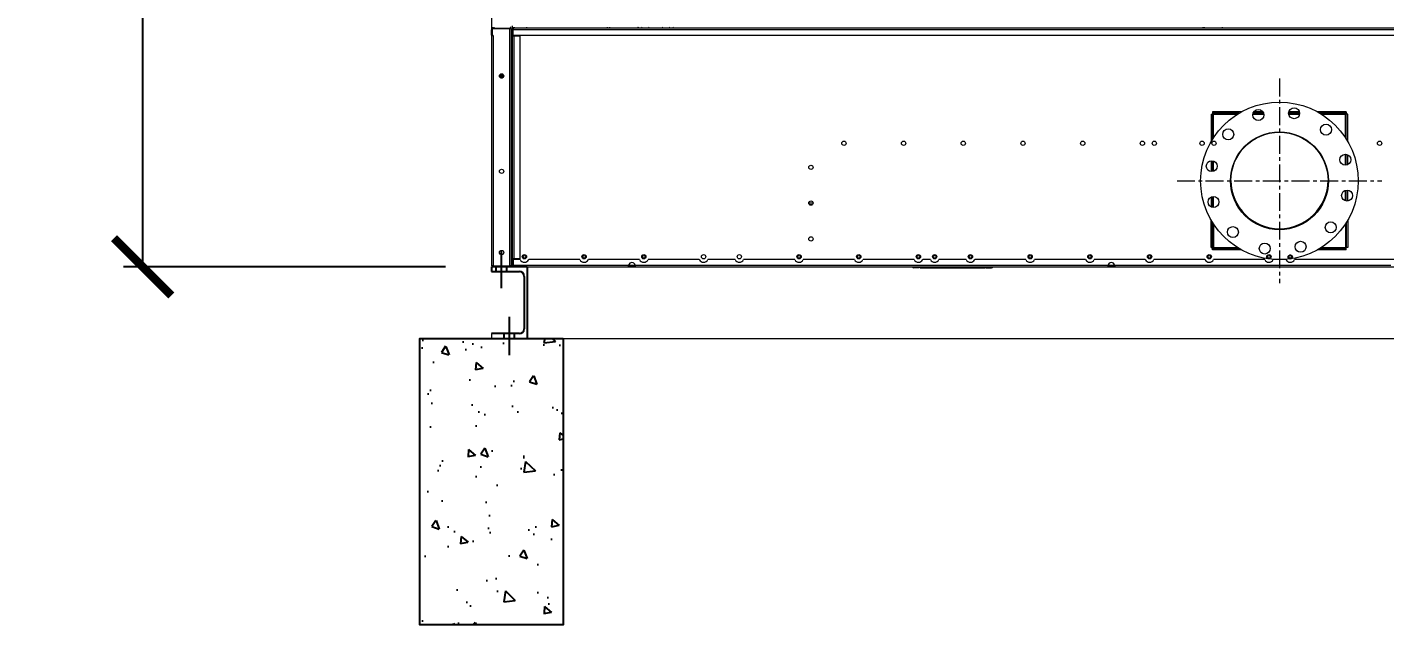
# Model space of a CAD drawing. Header units: millimetres. Extents: x 2280 to 31687, y 1787 to 22582.
# Drawn here: x 20358 to 23201, y 7770 to 9022 of the extents above; entities that cross this region are included whole.
import ezdxf

# ---------------------------------------------------------------- set-up
doc = ezdxf.new("R2010")
doc.units = ezdxf.units.MM
doc.linetypes.add('CENTER', pattern=[2, 1.25, -0.25, 0.25, -0.25])
doc.linetypes.add('CENTERX2', pattern=[4, 2.5, -0.5, 0.5, -0.5])
doc.layers.add('center', color=1, linetype='CENTER')
doc.layers.add('냉각탑_dim', color=1, linetype='Continuous')
doc.styles.add('HY울릉도L', font='')
doc.styles.get('HY울릉도L').set_extended_font_data('HY울릉도L')
doc.dimstyles.new('성지DIM', dxfattribs={"dimtxt": 3.5, "dimasz": 3, "dimexe": 1, "dimexo": 2.5, "dimgap": 2, "dimtad": 1, "dimdec": 0, "dimzin": 3, "dimdsep": 46, "dimtxsty": 'HY울릉도L', "dimblk": 'ARCHTICK', "dimcen": -2, "dimclrd": 256, "dimclre": 256, "dimclrt": 7, "dimadec": 0, "dimazin": 0, "dimtfac": 1, "dimtdec": 0, "dimtofl": 0, "dimtmove": 0, "dimatfit": 3, "dimfxl": 1, "dimtolj": 1, "dimtzin": 0, "dimlwe": -1, "dimarcsym": 0})

# ---------------------------------------------------------------- blocks, each defined once
blk = doc.blocks.new('_ArchTick')
at = {"color": 0, "linetype": 'ByBlock', "const_width": 0.15}
blk.add_lwpolyline([(-0.5, -0.5), (0.5, 0.5)], dxfattribs=at)
blk = doc.blocks.new('*D379')
at = {"layer": 'Defpoints', "color": 0, "transparency": 16777216}
for p in [(21334.1, 11719.8), (20600.2, 8519.8), (21334.1, 8519.8)]:
    blk.add_point(p, dxfattribs=at)
at = {"layer": '냉각탑_dim', "transparency": 16777216}
for p, q in [((21234.1, 11719.8), (20560.2, 11719.8)), ((21234.1, 8519.8), (20560.2, 8519.8))]:
    blk.add_line(p, q, dxfattribs=at)
at = {"layer": '냉각탑_dim', "lineweight": -2, "transparency": 16777216}
blk.add_line((20600.2, 11719.8), (20600.2, 8519.8), dxfattribs=at)
at = {"layer": '냉각탑_dim', "lineweight": -2, "transparency": 16777216, "xscale": 120, "yscale": 120, "zscale": 120}
for p, rotation in [((20600.2, 11719.8), 90), ((20600.2, 8519.8), 270)]:
    blk.add_blockref('_ArchTick', p, dxfattribs=dict(at, rotation=rotation))
at = {"layer": '냉각탑_dim', "color": 7, "transparency": 16777216, "insert": (20450.2, 10119.8), "char_height": 140, "attachment_point": 5, "rotation": 90, "style": 'HY울릉도L'}
blk.add_mtext('\\A1;3200', dxfattribs=at)
blk = doc.blocks.new('2')
at = {"color": 7, "lineweight": 20, "ltscale": 0.44375}
blk.add_line((21330.7, 9986), (21330.7, 8921), dxfattribs=at)
at = {"color": 7, "lineweight": 20, "ltscale": 0.004833}
for p, q in [((21330.7, 9004.8), (21330.7, 9016.4)), ((21376.4, 9004.8), (21376.4, 9016.4)), ((21389.7, 9002.8), (21378.1, 9002.8)), ((21376.4, 8534.8), (21376.4, 8523.2)), ((21389.7, 8536.8), (21378.1, 8536.8)), ((22226.2, 8517.8), (22214.6, 8517.8)), ((22366.2, 8517.8), (22377.8, 8517.8))]:
    blk.add_line(p, q, dxfattribs=at)
at = {"color": 7, "lineweight": 20, "ltscale": 0.000958937}
blk.add_line((21332.7, 9019.5), (21332.7, 9021.8), dxfattribs=at)
at = {"color": 7, "lineweight": 20, "ltscale": 0.005875}
for p, q in [((21332.7, 9004), (21332.7, 9018.1)), ((21374.7, 9016.9), (21374.7, 9002.8)), ((21374.7, 8536.8), (21374.7, 8522.7))]:
    blk.add_line(p, q, dxfattribs=at)
at = {"color": 7, "lineweight": 20, "ltscale": 0.01525}
for p, q in [((21369.3, 9018.1), (21332.7, 9018.1)), ((21369.3, 8519.8), (21332.7, 8519.8))]:
    blk.add_line(p, q, dxfattribs=at)
at = {"color": 7, "lineweight": 20, "ltscale": 0.014667}
for p, q in [((21334.1, 9019.8), (21369.3, 9019.8)), ((21334.1, 8521.5), (21369.3, 8521.5))]:
    blk.add_line(p, q, dxfattribs=at)
at = {"color": 7, "lineweight": 20, "ltscale": 0.000834157}
blk.add_line((21336.1, 9019.8), (21336.1, 9021.8), dxfattribs=at)
at = {"color": 7, "lineweight": 20, "ltscale": 0.000708334}
blk.add_line((21369.3, 9018.1), (21369.3, 9019.8), dxfattribs=at)
at = {"color": 7, "lineweight": 20, "ltscale": 0.001131}
for p, q in [((21372, 9018.1), (21369.3, 9018.1)), ((21372, 8521.5), (21369.3, 8521.5))]:
    blk.add_line(p, q, dxfattribs=at)
at = {"color": 7, "lineweight": 20, "ltscale": 0.206917}
blk.add_line((21369.3, 8521.5), (21369.3, 9018.1), dxfattribs=at)
at = {"color": 7, "lineweight": 20, "ltscale": 0.000414935}
for p, q in [((21371, 9018.1), (21371.7, 9018.9)), ((21373.7, 8672.8), (21373, 8673.5)), ((21371, 8521.5), (21371.7, 8520.8))]:
    blk.add_line(p, q, dxfattribs=at)
at = {"color": 7, "lineweight": 20, "ltscale": 0.00126}
blk.add_line((21371.3, 9019.2), (21371.3, 9022.2), dxfattribs=at)
at = {"color": 7, "lineweight": 20, "ltscale": 2.54818e-05}
blk.add_line((21372.7, 9016.5), (21372.7, 9016.4), dxfattribs=at)
at = {"color": 7, "lineweight": 20, "ltscale": 0.2055}
blk.add_line((21372.7, 8523.2), (21372.7, 9016.4), dxfattribs=at)
at = {"color": 7, "lineweight": 20, "ltscale": 0.002815}
blk.add_line((21374.7, 9017.8), (21374.7, 9024.6), dxfattribs=at)
at = {"color": 7, "lineweight": 20, "ltscale": 0.000708333}
for p, q in [((21376.4, 9017.8), (21374.7, 9017.8)), ((21376.4, 9016.9), (21374.7, 9016.9)), ((21332.7, 8521.5), (21332.7, 8519.8)), ((21369.3, 8521.5), (21369.3, 8519.8)), ((21376.4, 8522.7), (21374.7, 8522.7)), ((21376.4, 8521.8), (21374.7, 8521.8))]:
    blk.add_line(p, q, dxfattribs=at)
at = {"color": 7, "lineweight": 20, "ltscale": 0.000375}
for p, q in [((21374.7, 9016.9), (21374.7, 9017.8)), ((21374.7, 8522.7), (21374.7, 8521.8))]:
    blk.add_line(p, q, dxfattribs=at)
at = {"color": 7, "lineweight": 20}
for p, q in [((24585, 9019.8), (21376.4, 9019.8)), ((24585, 9016.4), (21376.4, 9016.4)), ((22199.2, 9004.8), (23848.2, 9004.8)), ((21408.3, 8519.8), (24553.1, 8519.8))]:
    blk.add_line(p, q, dxfattribs=at)
at = {"color": 7, "lineweight": 20, "ltscale": 0.001417}
for p, q in [((21376.4, 9019.8), (21376.4, 9016.4)), ((21378.1, 9002.8), (21374.7, 9002.8)), ((21378.1, 8536.8), (21374.7, 8536.8)), ((21334.1, 8521.5), (21330.7, 8521.5)), ((21376.4, 8519.8), (21376.4, 8523.2))]:
    blk.add_line(p, q, dxfattribs=at)
at = {"color": 7, "lineweight": 20, "ltscale": 0.000881921}
blk.add_line((21376.7, 9019.8), (21376.7, 9022), dxfattribs=at)
at = {"color": 7, "lineweight": 20, "ltscale": 0.000833333}
for p, q in [((21378.1, 9021.8), (21378.1, 9019.8)), ((21404.7, 9019.8), (21404.7, 9021.8)), ((21332.7, 9004.8), (21330.7, 9004.8)), ((21332.7, 9004), (21330.7, 9004)), ((21330.7, 9004), (21332.7, 9004)), ((21376.7, 9002.8), (21374.7, 9002.8)), ((21376.7, 9002.8), (21376.7, 9004.8)), ((21378.1, 9004.8), (21378.1, 9002.8)), ((22840.7, 8841.3), (22840.7, 8839.3)), ((22842.7, 8839.3), (22840.7, 8839.3)), ((22840.7, 8839.3), (22842.7, 8839.3)), ((23120.7, 8839.3), (23118.7, 8839.3)), ((23120.7, 8839.3), (23118.7, 8839.3)), ((23120.7, 8841.3), (23120.7, 8839.3)), ((21374.7, 8666.6), (21372.7, 8666.6)), ((21374.7, 8664.8), (21372.7, 8664.8)), ((22840.7, 8558.3), (22840.7, 8560.3)), ((22842.7, 8560.3), (22840.7, 8560.3)), ((22840.7, 8560.3), (22842.7, 8560.3)), ((23120.7, 8560.3), (23118.7, 8560.3)), ((23120.7, 8560.3), (23118.7, 8560.3)), ((23120.7, 8558.3), (23120.7, 8560.3)), ((21378.1, 8536.8), (21378.1, 8534.8)), ((21618, 8521.8), (21618, 8519.8)), ((21631.5, 8521.8), (21631.5, 8519.8)), ((22226.2, 8517.8), (22226.2, 8519.8)), ((22366.2, 8517.8), (22366.2, 8519.8)), ((22622, 8521.8), (22622, 8519.8)), ((22635.5, 8521.8), (22635.5, 8519.8))]:
    blk.add_line(p, q, dxfattribs=at)
at = {"color": 7, "lineweight": 20, "ltscale": 0.00083243}
for p, q in [((21573.5, 9019.8), (21573.5, 9021.8)), ((21573.6, 9019.8), (21573.6, 9021.8)), ((21578.8, 9019.8), (21578.8, 9021.8))]:
    blk.add_line(p, q, dxfattribs=at)
at = {"color": 7, "lineweight": 20, "ltscale": 0.00121}
for p, q in [((21637.6, 9021.8), (21635.5, 9019.8)), ((21638.9, 9021.8), (21636.8, 9019.8)), ((21646.4, 9021.8), (21644.3, 9019.8)), ((21658.6, 9019.8), (21660.7, 9021.8)), ((21689.7, 9021.8), (21687.6, 9019.8)), ((21701.8, 9019.8), (21703.9, 9021.8)), ((21709.4, 9019.8), (21711.5, 9021.8))]:
    blk.add_line(p, q, dxfattribs=at)
at = {"color": 7, "lineweight": 20, "ltscale": 0.000832431}
for p, q in [((22821, 9019.8), (22821, 9021.8)), ((22823.8, 9019.8), (22823.8, 9021.8))]:
    blk.add_line(p, q, dxfattribs=at)
at = {"color": 7, "lineweight": 20, "ltscale": 0.000833334}
for p, q in [((22861, 9021.8), (22861, 9019.8)), ((21376.7, 8534.8), (21376.7, 8536.8))]:
    blk.add_line(p, q, dxfattribs=at)
at = {"color": 7, "lineweight": 20, "ltscale": 0.201042}
for p, q in [((21330.7, 9004), (21330.7, 8521.5)), ((21334.1, 9004), (21334.1, 8521.5))]:
    blk.add_line(p, q, dxfattribs=at)
at = {"color": 7, "lineweight": 20, "ltscale": 0.000583333}
blk.add_line((21334.1, 9004), (21332.7, 9004), dxfattribs=at)
at = {"color": 7, "lineweight": 20, "ltscale": 0.194167}
for p, q in [((21374.7, 8536.8), (21374.7, 9002.8)), ((21378.1, 8536.8), (21378.1, 9002.8)), ((21389.7, 9002.8), (21389.7, 8536.8))]:
    blk.add_line(p, q, dxfattribs=at)
at = {"color": 7, "lineweight": 20, "ltscale": 0.307}
blk.add_line((21376.4, 9004.8), (22199.2, 9004.8), dxfattribs=at)
at = {"color": 7, "lineweight": 20, "ltscale": 0.003735}
blk.add_line((21356.2, 8919.4), (21347.3, 8919.4), dxfattribs=at)
at = {"color": 7, "lineweight": 20, "ltscale": 0.003614}
blk.add_line((21347.4, 8921), (21356.1, 8921), dxfattribs=at)
at = {"color": 7, "lineweight": 20, "ltscale": 0.003172}
blk.add_line((21355.5, 8917.4), (21347.9, 8917.4), dxfattribs=at)
at = {"color": 7, "lineweight": 20, "ltscale": 0.001718}
blk.add_line((21349.7, 8915.8), (21353.8, 8915.8), dxfattribs=at)
at = {"color": 7, "lineweight": 20, "ltscale": 0.053167}
blk.add_line((21372.7, 8734.6), (21372.7, 8862.2), dxfattribs=at)
at = {"color": 7, "lineweight": 20, "ltscale": 0.000833118}
blk.add_line((21372.7, 8862.2), (21374.7, 8862.2), dxfattribs=at)
at = {"color": 7, "lineweight": 20, "ltscale": 0.025296}
for p, q in [((22901.4, 8844.5), (22840.7, 8844.5)), ((23120.7, 8844.5), (23060, 8844.5)), ((22901.4, 8555.1), (22840.7, 8555.1)), ((23120.7, 8555.1), (23060, 8555.1))]:
    blk.add_line(p, q, dxfattribs=at)
at = {"color": 7, "lineweight": 20, "ltscale": 0.001333}
for p, q in [((22840.7, 8844.5), (22840.7, 8841.3)), ((23120.7, 8844.5), (23120.7, 8841.3)), ((22837.5, 8839.3), (22840.7, 8839.3)), ((23123.9, 8839.3), (23120.7, 8839.3)), ((22837.5, 8560.3), (22840.7, 8560.3)), ((22840.7, 8555.1), (22840.7, 8558.3)), ((23123.9, 8560.3), (23120.7, 8560.3)), ((23120.7, 8555.1), (23120.7, 8558.3))]:
    blk.add_line(p, q, dxfattribs=at)
at = {"color": 7, "lineweight": 20, "ltscale": 0.007846}
blk.add_line((22945.9, 8844.5), (22927.1, 8844.5), dxfattribs=at)
at = {"color": 7, "lineweight": 20, "ltscale": 0.009251}
blk.add_line((23022.6, 8844.5), (23000.4, 8844.5), dxfattribs=at)
at = {"color": 7, "lineweight": 20, "ltscale": 0.023972}
for p, q in [((22837.5, 8839.3), (22837.5, 8781.8)), ((23123.9, 8781.8), (23123.9, 8839.3)), ((22837.5, 8560.3), (22837.5, 8617.9)), ((23123.9, 8617.9), (23123.9, 8560.3))]:
    blk.add_line(p, q, dxfattribs=at)
at = {"color": 7, "lineweight": 20, "ltscale": 0.022971}
for p, q in [((22895.9, 8841.3), (22840.7, 8841.3)), ((23120.7, 8841.3), (23065.6, 8841.3)), ((22895.9, 8558.3), (22840.7, 8558.3)), ((23120.7, 8558.3), (23065.6, 8558.3))]:
    blk.add_line(p, q, dxfattribs=at)
at = {"color": 7, "lineweight": 20, "ltscale": 0.021741}
for p, q in [((22840.7, 8839.3), (22840.7, 8787.2)), ((23120.7, 8787.2), (23120.7, 8839.3)), ((22840.7, 8560.3), (22840.7, 8612.5)), ((23120.7, 8612.5), (23120.7, 8560.3))]:
    blk.add_line(p, q, dxfattribs=at)
at = {"color": 7, "lineweight": 20, "ltscale": 0.020784}
for p, q in [((22842.7, 8839.3), (22892.6, 8839.3)), ((23068.9, 8839.3), (23118.7, 8839.3)), ((22842.7, 8560.3), (22892.6, 8560.3)), ((23068.9, 8560.3), (23118.7, 8560.3))]:
    blk.add_line(p, q, dxfattribs=at)
at = {"color": 7, "lineweight": 20, "ltscale": 0.020438}
for p, q in [((22842.7, 8790.3), (22842.7, 8839.3)), ((23118.7, 8790.3), (23118.7, 8839.3)), ((22842.7, 8609.4), (22842.7, 8560.3)), ((23118.7, 8609.4), (23118.7, 8560.3))]:
    blk.add_line(p, q, dxfattribs=at)
at = {"color": 7, "lineweight": 20, "ltscale": 0.009512}
blk.add_line((22925.1, 8839.3), (22947.9, 8839.3), dxfattribs=at)
at = {"color": 7, "lineweight": 20, "ltscale": 0.009154}
blk.add_line((22947.5, 8841.3), (22925.5, 8841.3), dxfattribs=at)
at = {"color": 7, "lineweight": 20, "ltscale": 0.009582}
blk.add_line((23023, 8841.3), (23000, 8841.3), dxfattribs=at)
at = {"color": 7, "lineweight": 20, "ltscale": 0.009406}
blk.add_line((23000.2, 8839.3), (23022.8, 8839.3), dxfattribs=at)
at = {"color": 7, "lineweight": 20, "ltscale": 0.000833254}
blk.add_line((21374.7, 8734.6), (21372.7, 8734.6), dxfattribs=at)
at = {"color": 7, "lineweight": 20, "ltscale": 0.009501}
for p, q in [((22837.5, 8742), (22837.5, 8719.2)), ((23123.9, 8657.7), (23123.9, 8680.5))]:
    blk.add_line(p, q, dxfattribs=at)
at = {"color": 7, "lineweight": 20, "ltscale": 0.009478}
for p, q in [((22840.7, 8742), (22840.7, 8719.2)), ((23120.7, 8657.7), (23120.7, 8680.5))]:
    blk.add_line(p, q, dxfattribs=at)
at = {"color": 7, "lineweight": 20, "ltscale": 0.009074}
for p, q in [((22842.7, 8719.7), (22842.7, 8741.5)), ((23118.7, 8658.2), (23118.7, 8680))]:
    blk.add_line(p, q, dxfattribs=at)
at = {"color": 7, "lineweight": 20, "ltscale": 0.009583}
for p, q in [((23118.7, 8732.6), (23118.7, 8755.6)), ((22842.7, 8644.1), (22842.7, 8667.1))]:
    blk.add_line(p, q, dxfattribs=at)
at = {"color": 7, "lineweight": 20, "ltscale": 0.009451}
for p, q in [((23120.7, 8732.7), (23120.7, 8755.4)), ((22840.7, 8667), (22840.7, 8644.3))]:
    blk.add_line(p, q, dxfattribs=at)
at = {"color": 7, "lineweight": 20, "ltscale": 0.008588}
for p, q in [((23123.9, 8733.7), (23123.9, 8754.4)), ((22837.5, 8665.9), (22837.5, 8645.3))]:
    blk.add_line(p, q, dxfattribs=at)
at = {"color": 7, "lineweight": 20, "ltscale": 0.000547189}
blk.add_line((21374, 8673.5), (21372.7, 8673.5), dxfattribs=at)
at = {"color": 7, "lineweight": 20, "ltscale": 0.000834193}
blk.add_line((21372.7, 8669.8), (21374.7, 8669.8), dxfattribs=at)
at = {"color": 7, "lineweight": 20, "ltscale": 0.000832799}
blk.add_line((21372.7, 8664.8), (21374.7, 8664.8), dxfattribs=at)
at = {"color": 7, "lineweight": 20, "ltscale": 0.003726}
blk.add_line((21995.2, 8653.7), (22004.1, 8653.7), dxfattribs=at)
at = {"color": 7, "lineweight": 20, "ltscale": 0.002875}
blk.add_line((21996.2, 8650.3), (22003.1, 8650.3), dxfattribs=at)
at = {"color": 1, "linetype": 'CENTERX2', "ltscale": 50}
for p, q in [((21351.7, 8474.8), (21351.7, 8554.8)), ((21368.2, 8334.8), (21368.2, 8414.8))]:
    blk.add_line(p, q, dxfattribs=at)
at = {"color": 7, "lineweight": 20, "ltscale": 0.000128159}
blk.add_line((21375, 8536.8), (21374.7, 8536.8), dxfattribs=at)
at = {"color": 7, "lineweight": 20, "ltscale": 0.005987}
blk.add_line((21390.8, 8534.8), (21376.4, 8534.8), dxfattribs=at)
at = {"color": 7, "lineweight": 20, "ltscale": 0.044641}
for p, q in [((21515.8, 8534.8), (21408.7, 8534.8)), ((21640.8, 8534.8), (21533.7, 8534.8)), ((21765.8, 8534.8), (21658.7, 8534.8)), ((21965.8, 8534.8), (21858.7, 8534.8)), ((22090.8, 8534.8), (21983.7, 8534.8)), ((22215.8, 8534.8), (22108.7, 8534.8)), ((22449.8, 8534.8), (22342.7, 8534.8)), ((22574.8, 8534.8), (22467.7, 8534.8)), ((22699.8, 8534.8), (22592.7, 8534.8)), ((22824.8, 8534.8), (22717.7, 8534.8)), ((22949.8, 8534.8), (22842.7, 8534.8))]:
    blk.add_line(p, q, dxfattribs=at)
at = {"color": 7, "lineweight": 20, "ltscale": 0.023808}
for p, q in [((21840.8, 8534.8), (21783.7, 8534.8)), ((22324.8, 8534.8), (22267.7, 8534.8))]:
    blk.add_line(p, q, dxfattribs=at)
at = {"color": 7, "lineweight": 20, "ltscale": 0.006725}
blk.add_line((22249.8, 8534.8), (22233.7, 8534.8), dxfattribs=at)
at = {"color": 7, "lineweight": 20, "ltscale": 0.0111}
blk.add_line((22994.3, 8534.8), (22967.7, 8534.8), dxfattribs=at)
at = {"color": 7, "lineweight": 20, "ltscale": 1.93507e-05}
blk.add_line((23003.2, 8529.3), (23003.3, 8529.3), dxfattribs=at)
at = {"color": 7, "lineweight": 20, "ltscale": 0.007604}
for p, q in [((23030.4, 8534.8), (23012.2, 8534.8)), ((23249.3, 8534.8), (23030.4, 8534.8))]:
    blk.add_line(p, q, dxfattribs=at)
at = {"lineweight": 20}
blk.add_line((21403.7, 8519.8), (21330.7, 8519.8), dxfattribs=at)
at = {"color": 7, "lineweight": 25, "ltscale": 0.008333}
blk.add_line((21330.7, 8519.8), (21330.7, 8509.8), dxfattribs=at)
at = {"color": 7, "lineweight": 25, "ltscale": 0.125}
for p, q in [((21405.7, 8519.8), (21330.7, 8519.8)), ((21330.7, 8369.8), (21405.7, 8369.8))]:
    blk.add_line(p, q, dxfattribs=at)
at = {"color": 7, "lineweight": 25, "ltscale": 0.05125}
for p, q in [((21330.7, 8509.8), (21389.2, 8509.8)), ((21389.2, 8379.8), (21330.7, 8379.8))]:
    blk.add_line(p, q, dxfattribs=at)
at = {"color": 7, "lineweight": 20, "ltscale": 0.280701}
blk.add_line((21332.1, 8519.8), (21367.3, 8519.8), dxfattribs=at)
for p, q in [((21340.7, 8509.8), (21340.7, 8519.8)), ((21362.7, 8509.8), (21362.7, 8519.8)), ((21357.2, 8369.8), (21357.2, 8379.8)), ((21379.2, 8369.8), (21379.2, 8379.8))]:
    blk.add_line(p, q)
at = {"color": 7, "lineweight": 20, "ltscale": 0.002932}
blk.add_line((21369.4, 8519.8), (21376.4, 8519.8), dxfattribs=at)
at = {"color": 7, "lineweight": 20, "ltscale": 0.000834328}
blk.add_line((21372.7, 8524.8), (21374.7, 8524.8), dxfattribs=at)
at = {"color": 7, "lineweight": 20, "ltscale": 2.38284e-05}
blk.add_line((21372.7, 8523.2), (21372.7, 8523.2), dxfattribs=at)
at = {"color": 7, "lineweight": 20, "ltscale": 0.000837638}
blk.add_line((21374.7, 8523), (21372.7, 8523), dxfattribs=at)
at = {"color": 7, "lineweight": 20, "ltscale": 0.100609}
blk.add_line((21376.4, 8523.2), (21617.9, 8523.2), dxfattribs=at)
at = {"color": 7, "lineweight": 20, "ltscale": 0.100651}
blk.add_line((21376.4, 8519.8), (21618, 8519.8), dxfattribs=at)
at = {"color": 7, "lineweight": 20, "ltscale": 0.004083}
blk.add_line((21398.5, 8519.8), (21408.3, 8519.8), dxfattribs=at)
at = {"ltscale": 25}
blk.add_line((21405.7, 8519.8), (21405.7, 8369.8), dxfattribs=at)
at = {"color": 7, "lineweight": 20, "ltscale": 0.005698}
for p, q in [((21617.9, 8523.2), (21631.6, 8523.2)), ((22621.9, 8523.2), (22635.6, 8523.2))]:
    blk.add_line(p, q, dxfattribs=at)
at = {"color": 7, "lineweight": 20, "ltscale": 0.005614}
for p, q in [((21618, 8521.8), (21631.5, 8521.8)), ((21618, 8519.8), (21631.5, 8519.8)), ((22622, 8521.8), (22635.5, 8521.8)), ((22622, 8519.8), (22635.5, 8519.8))]:
    blk.add_line(p, q, dxfattribs=at)
at = {"color": 7, "lineweight": 20, "ltscale": 0.412719}
blk.add_line((21631.5, 8519.8), (22622, 8519.8), dxfattribs=at)
at = {"color": 7, "lineweight": 20, "ltscale": 0.412635}
blk.add_line((21631.6, 8523.2), (22621.9, 8523.2), dxfattribs=at)
at = {"color": 7, "lineweight": 20, "ltscale": 0.000833651}
for p, q in [((22228.2, 8517.8), (22228.2, 8519.8)), ((22364.2, 8517.8), (22364.2, 8519.8))]:
    blk.add_line(p, q, dxfattribs=at)
at = {"color": 7, "lineweight": 20, "ltscale": 0.056667}
blk.add_line((22228.2, 8517.8), (22364.2, 8517.8), dxfattribs=at)
at = {"color": 7, "lineweight": 20, "ltscale": 0.17433}
blk.add_line((22635.5, 8519.8), (23053.9, 8519.8), dxfattribs=at)
at = {"color": 7, "lineweight": 20, "ltscale": 0.171731}
blk.add_line((22635.6, 8523.2), (23213.7, 8523.2), dxfattribs=at)
at = {"color": 7, "lineweight": 20, "ltscale": 0.008888}
blk.add_line((23089.3, 8519.8), (23110.6, 8519.8), dxfattribs=at)
at = {"color": 7, "lineweight": 20, "ltscale": 0.006961}
blk.add_line((23166.6, 8519.8), (23183.3, 8519.8), dxfattribs=at)
at = {"color": 7, "lineweight": 25, "ltscale": 0.091667}
blk.add_line((21399.2, 8499.8), (21399.2, 8389.8), dxfattribs=at)
at = {"color": 7, "lineweight": 15, "ltscale": 0.0625}
blk.add_line((21330.7, 8379.8), (21330.7, 8369.8), dxfattribs=at)
at = {"lineweight": 5}
blk.add_line((21405.7, 8369.8), (24555.7, 8369.8), dxfattribs=at)
at = {"color": 7, "lineweight": 20}
for centre, radius in [((21351.7, 8919.8), 4.5), ((22980.7, 8699.8), 165), ((22936.5, 8837.9), 11.5), ((23011.5, 8841.5), 11.5), ((23078.2, 8807.2), 11.5), ((22873.4, 8797.3), 11.5), ((22980.7, 8699.8), 102.5), ((22980.7, 8699.8), 101.8), ((22068.7, 8778.7), 4.5), ((22193.7, 8778.7), 4.5), ((22318.7, 8778.7), 4.5), ((22443.7, 8778.7), 4.5), ((22568.7, 8778.7), 4.5), ((22693.7, 8778.7), 4.5), ((22718.7, 8778.7), 4.5), ((22818.7, 8778.7), 4.5), ((22843.7, 8778.7), 4.5), ((23190.4, 8778.7), 4.5), ((21999.7, 8728.2), 4.5), ((22839, 8730.6), 11.5), ((23118.8, 8744.1), 11.5), ((21351.7, 8719.8), 4.5), ((23122.4, 8669.1), 11.5), ((21999.7, 8653.2), 4.5), ((22842.6, 8655.6), 11.5), ((22883.2, 8592.5), 11.5), ((23088.1, 8602.4), 11.5), ((21999.7, 8578.2), 4.5), ((22950, 8558.1), 11.5), ((23024.9, 8561.7), 11.5), ((21351.7, 8549.8), 4.5), ((21399.7, 8540.8), 4.5), ((21399.7, 8540.8), 3), ((21524.7, 8540.8), 4.5), ((21524.7, 8540.8), 3), ((21649.7, 8540.8), 4.5), ((21649.7, 8540.8), 3), ((21774.7, 8540.8), 4.5), ((21849.7, 8540.8), 4.5), ((21974.7, 8540.8), 4.5), ((21974.7, 8540.8), 3), ((22099.7, 8540.8), 4.5), ((22099.7, 8540.8), 3), ((22224.7, 8540.8), 4.5), ((22224.7, 8540.8), 3), ((22258.7, 8540.8), 4.5), ((22258.7, 8540.8), 3), ((22333.7, 8540.8), 4.5), ((22333.7, 8540.8), 3), ((22458.7, 8540.8), 4.5), ((22458.7, 8540.8), 3), ((22583.7, 8540.8), 4.5), ((22583.7, 8540.8), 3), ((22708.7, 8540.8), 4.5), ((22708.7, 8540.8), 3), ((22833.7, 8540.8), 4.5), ((22833.7, 8540.8), 3), ((22958.7, 8540.8), 4.5), ((22958.7, 8540.8), 3), ((23003.2, 8540.3), 4.5), ((23003.2, 8540.8), 3)]:
    blk.add_circle(centre, radius, dxfattribs=at)
for centre, radius, start, end in [((21334.1, 9016.4), 3.4, 90, 180), ((21369.3, 9016.4), 3.4, 0, 90), ((21331.9, 8922.2), 1.2, 180, 180.7349), ((21331.9, 8914.6), 1.2, 179.2651, 180), ((22980.7, 8701.3), 101.8, 180.4178, 359.5731), ((21371.3, 8675.2), 3.4, 294.3157, 359.0524), ((21399.7, 8539.3), 10, 206.7437, 333.2563), ((21524.7, 8539.3), 10, 206.7437, 333.2563), ((21649.7, 8539.3), 10, 206.7437, 333.2563), ((21774.7, 8539.3), 10, 206.7437, 333.2563), ((21849.7, 8539.3), 10, 206.7437, 333.2563), ((21974.7, 8539.3), 10, 206.7437, 333.2563), ((22099.7, 8539.3), 10, 206.7437, 333.2563), ((22224.7, 8539.3), 10, 206.7437, 333.2563), ((22258.7, 8539.3), 10, 206.7437, 333.2563), ((22333.7, 8539.3), 10, 206.7437, 333.2563), ((22458.7, 8539.3), 10, 206.7437, 333.2563), ((22583.7, 8539.3), 10, 206.7437, 333.2563), ((22708.7, 8539.3), 10, 206.7437, 333.2563), ((22833.7, 8539.3), 10, 206.7437, 333.2563), ((22958.7, 8539.3), 10, 206.7437, 333.2563), ((23003.2, 8539.3), 10, 206.7437, 333.2563), ((23003.2, 8539.8), 4.5, 3.185, 176.8155), ((21334.1, 8523.2), 3.4, 210, 245.6841), ((21369.3, 8523.2), 3.4, 270, 0), ((21378.1, 8523.2), 3.4, 204.3161, 239.9997), ((21634.3, 8520.9), 16.6, 171.9124, 179.4428), ((21624.7, 8521.7), 7, 12.3734, 167.6266), ((21615.2, 8520.9), 16.6, 0.5572, 8.0877), ((22214.6, 8521.2), 3.4, 204.3017, 270), ((22214.6, 8521.2), 1.4, 268.112, 270), ((22377.8, 8521.2), 3.4, 270, 335.6983), ((22377.8, 8521.2), 1.4, 270, 271.888), ((22638.3, 8520.9), 16.6, 171.9124, 179.4428), ((22628.7, 8521.7), 7, 12.3734, 167.6266), ((22619.2, 8520.9), 16.6, 0.5572, 8.0877)]:
    blk.add_arc(centre, radius, start, end, dxfattribs=at)
at = {"color": 7, "lineweight": 25}
for centre, start, end in [((21389.2, 8499.8), 0, 90), ((21389.2, 8389.8), 270, 0)]:
    blk.add_arc(centre, 10, start, end, dxfattribs=at)
at = {"color": 7, "lineweight": 20}
for points in [[(21372, 9018.1), (21372.3, 9017.8), (21372.5, 9017.5), (21372.7, 9017.1), (21372.7, 9016.8), (21372.7, 9016.4)], [(21374, 8673.5), (21374.3, 8673.9), (21374.5, 8674.2), (21374.7, 8674.5), (21374.7, 8674.9), (21374.7, 8675.2)], [(21372, 8521.5), (21372.3, 8521.9), (21372.5, 8522.2), (21372.7, 8522.6), (21372.7, 8522.9), (21372.7, 8523.2)], [(21618, 8521.8), (21617.9, 8521.8), (21617.9, 8521.9), (21617.8, 8521.9), (21617.8, 8522), (21617.8, 8522)], [(21631.7, 8522), (21631.7, 8522), (21631.6, 8521.9), (21631.6, 8521.9), (21631.5, 8521.8), (21631.5, 8521.8)], [(22622, 8521.8), (22621.9, 8521.8), (22621.9, 8521.9), (22621.8, 8521.9), (22621.8, 8522), (22621.8, 8522)], [(22635.7, 8522), (22635.7, 8522), (22635.6, 8521.9), (22635.6, 8521.9), (22635.5, 8521.8), (22635.5, 8521.8)]]:
    blk.add_open_spline(points, degree=5, dxfattribs=at)
for points, knots in [([(21372.7, 8862.2), (21372.7, 8862.1), (21372.8, 8862.1), (21372.8, 8862), (21373.1, 8861.7), (21373.6, 8861.5), (21373.9, 8861.3), (21374.3, 8861.2), (21374.7, 8861.1)], [0, 0, 0, 0, 0, 0, 2.033975, 2.033975, 2.033975, 5.485293, 5.485293, 5.485293, 5.485293, 5.485293, 5.485293]), ([(21618, 8519.8), (21617.9, 8519.8), (21617.9, 8519.9), (21617.8, 8520), (21617.8, 8520.3), (21617.7, 8520.6), (21617.7, 8520.8), (21617.7, 8520.9), (21617.7, 8521.1)], [0, 0, 0, 0, 0, 0, 3.009, 3.009, 3.009, 4.870321, 4.870321, 4.870321, 4.870321, 4.870321, 4.870321]), ([(21631.7, 8521.1), (21631.7, 8520.7), (21631.7, 8520.4), (21631.7, 8520.2), (21631.6, 8519.9), (21631.5, 8519.9), (21631.5, 8519.9), (21631.5, 8519.8), (21631.5, 8519.8)], [0, 0, 0, 0, 0, 0, 3.956241, 3.956241, 3.956241, 4.866694, 4.866694, 4.866694, 4.866694, 4.866694, 4.866694]), ([(22622, 8519.8), (22621.9, 8519.8), (22621.9, 8519.9), (22621.8, 8520), (22621.8, 8520.3), (22621.7, 8520.6), (22621.7, 8520.8), (22621.7, 8520.9), (22621.7, 8521.1)], [0, 0, 0, 0, 0, 0, 3.009, 3.009, 3.009, 4.870321, 4.870321, 4.870321, 4.870321, 4.870321, 4.870321]), ([(22635.7, 8521.1), (22635.7, 8520.7), (22635.7, 8520.4), (22635.7, 8520.2), (22635.6, 8519.9), (22635.5, 8519.9), (22635.5, 8519.9), (22635.5, 8519.8), (22635.5, 8519.8)], [0, 0, 0, 0, 0, 0, 3.956241, 3.956241, 3.956241, 4.866694, 4.866694, 4.866694, 4.866694, 4.866694, 4.866694])]:
    blk.add_open_spline(points, degree=5, knots=knots, dxfattribs=at)
at = {"layer": 'center', "lineweight": 20, "ltscale": 30}
for p, q in [((22980.7, 8914.3), (22980.7, 8485.3)), ((22766.2, 8699.8), (23195.2, 8699.8))]:
    blk.add_line(p, q, dxfattribs=at)

msp = doc.modelspace()

# ---------------------------------------------------------------- hatches: boundary and pattern name
h = msp.add_hatch()
h.set_pattern_fill('AR-CONC', color=4, angle=-90)
h.set_pattern_definition([(320, (-180802.77, 343149.83), (-15.939086, -182.18467), [19.05, -209.55]), (265, (-180802.77, 343149.83), (191.056845, 35.24342), [15.24, -167.64058]), (10.451445, (-180804.1, 343134.65), (175.11775, -146.94125), [16.19001, -178.090245]), (316.1842, (-180751.97, 343149.83), (-42.04233, -271.07904), [28.575, -314.325]), (6.63556, (-180755.47, 343127.24), (247.42612, -237.40413), [24.28502, -267.1356]), (261.18415, (-180751.97, 343149.83), (247.42612, -237.40413), [22.85997, -251.45973]), (291, (-180764.67, 343124.43), (-102.2652, -151.61439), [19.05, -209.55]), (236, (-180764.67, 343124.43), (184.18797, -61.80203), [15.24, -167.64]), (341.451445, (-180773.19, 343111.8), (81.92277, -213.41642), [16.19001, -178.08994]), (307.5, (-180802.765, 343149.833), (84.555039, -3.088603), [0, -165.608, 0, -170.18, 0, -168.275]), (277.5, (-180802.765, 343149.83), (100.180575, -66.819663), [0, -97.028, 0, -161.798, 0, -64.135]), (237.5, (-180802.765, 343206.475), (-5.728744, -135.590595), [0, -63.5, 0, -198.12, 0, -262.89]), (227.5, (-180802.77, 343231.88), (25.42649, -148.12918), [0, -82.55, 0, -131.572, 0, -186.69])])
h.paths.add_polyline_path([(21180.7, 8369.9), (21180.7, 7769.9), (21480.7, 7769.7), (21480.7, 8369.7)])

# ---------------------------------------------------------------- linework, layer by layer
at = {"ltscale": 500, "elevation": 0}
msp.add_lwpolyline([(21480.7, 8369.8), (21480.7, 7769.8), (21180.7, 7769.8), (21180.7, 8369.8)], close=True, dxfattribs=at)

# ---------------------------------------------------------------- block references
msp.add_blockref('2', (0, 0))

# ---------------------------------------------------------------- dimensions: what is measured, and where the dimension line sits
at = {"layer": '냉각탑_dim'}
dim = msp.add_linear_dim(base=(20600.2, 8519.8), p1=(21334.1, 11719.8), p2=(21334.1, 8519.8), angle=90, dimstyle='성지DIM', override={"dimscale": 40}, dxfattribs=at)
dim.commit()
dim.dimension.update_dxf_attribs({"geometry": '*D379', "text_midpoint": (20450.2, 10119.8)})

doc.saveas('drawing.dxf')
